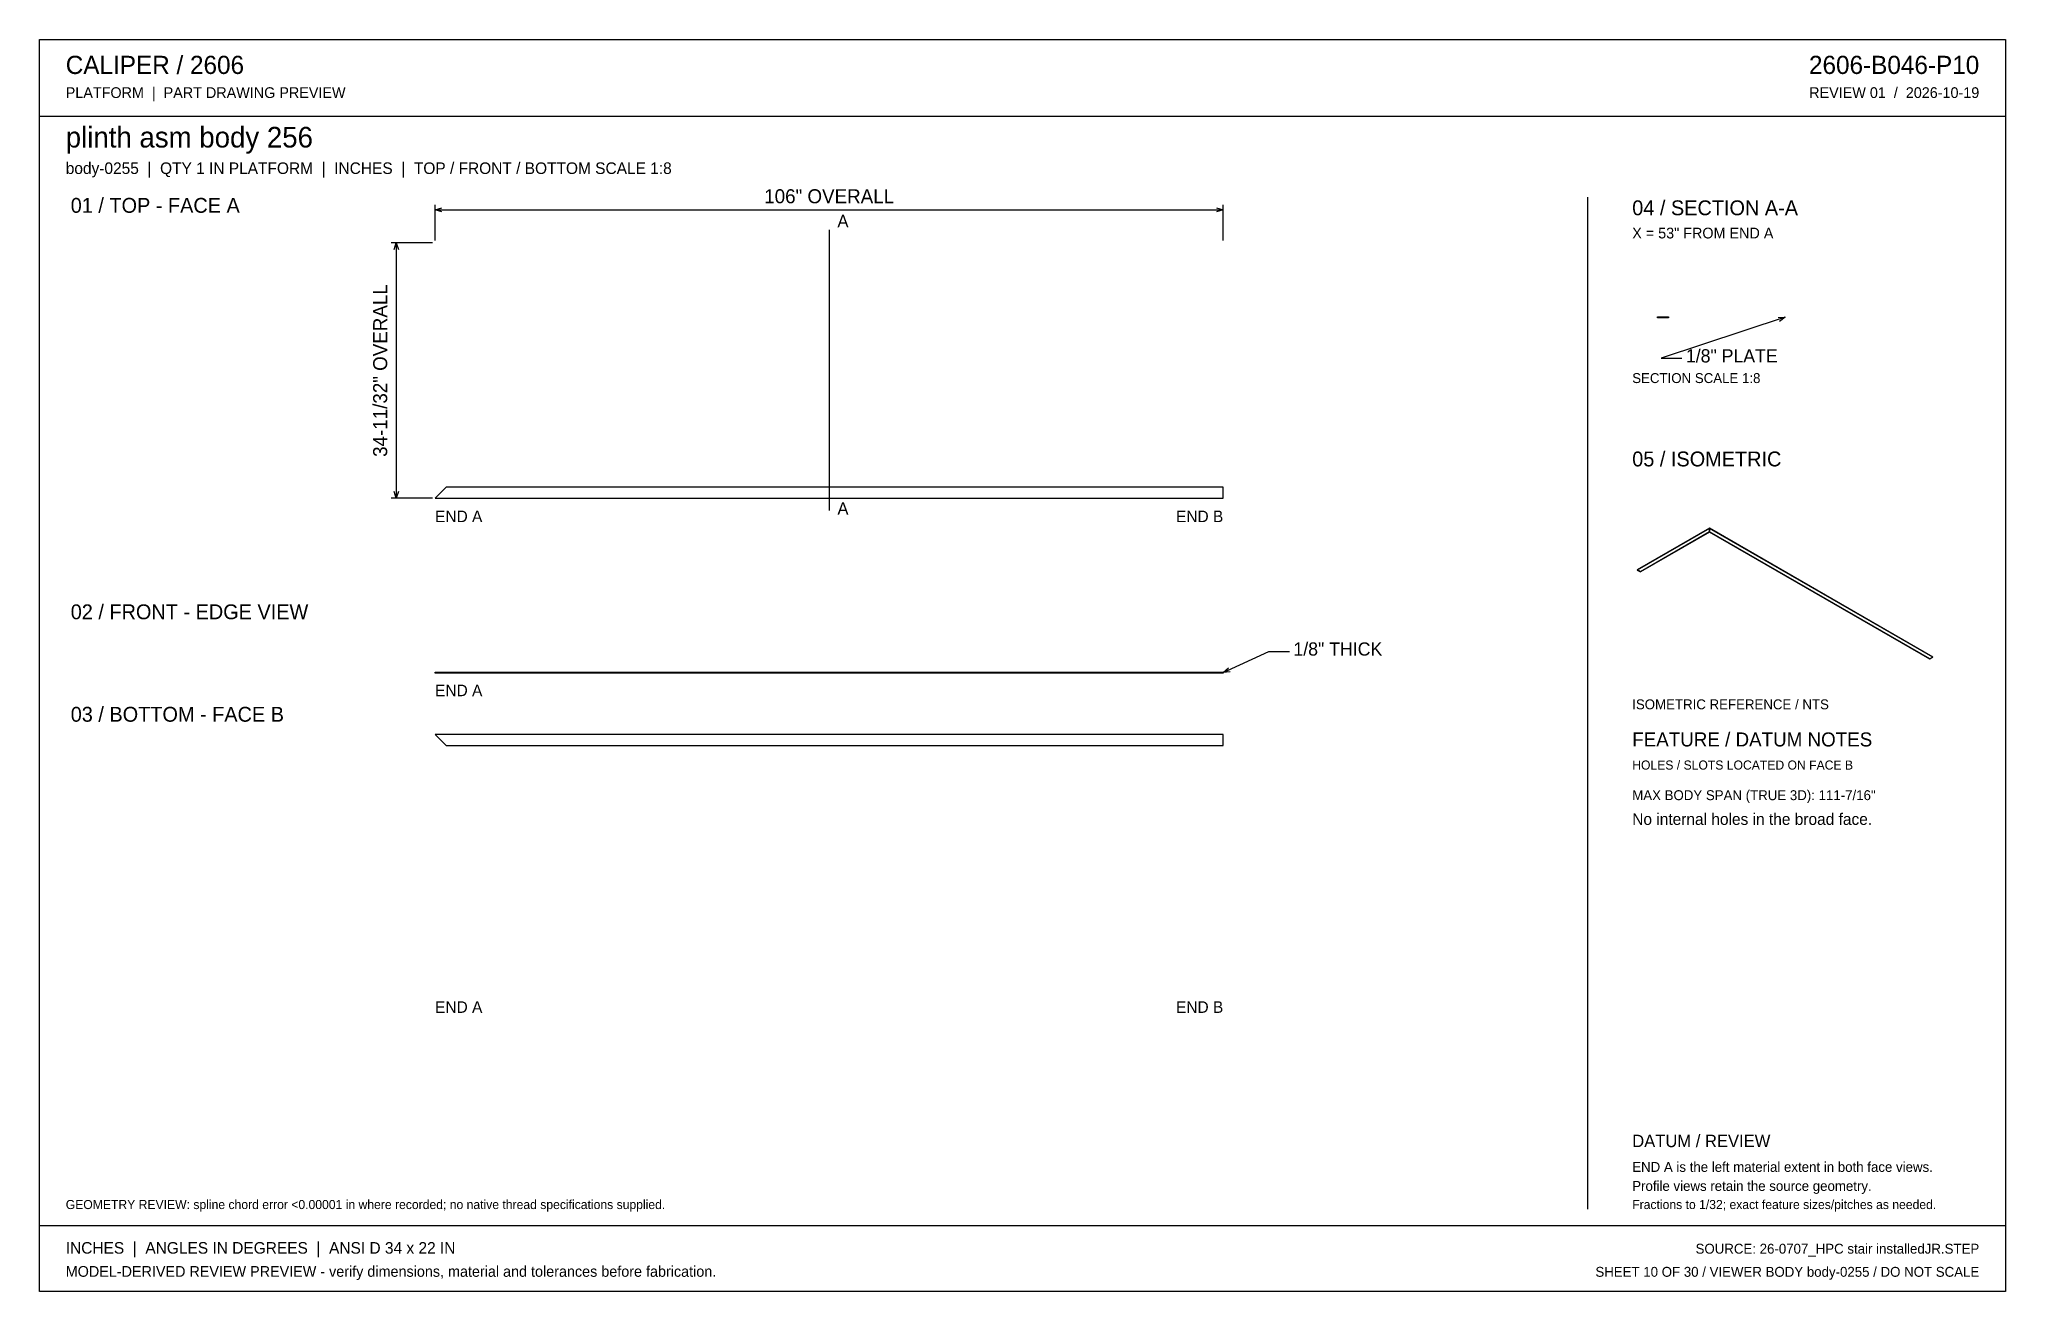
# Model space of a CAD drawing. Header units: inches. Extents: x 4 to 268, y 4 to 172.
import ezdxf
from ezdxf.enums import TextEntityAlignment as Align

# ---------------------------------------------------------------- set-up
doc = ezdxf.new("R2010")
doc.units = ezdxf.units.IN
doc.header["$MEASUREMENT"] = 0

msp = doc.modelspace()

# ---------------------------------------------------------------- linework, layer by layer
at = {"layer": 'ANNOTATION'}
for p, q in [((57, 145.17), (57, 149.95)), ((57, 149.28), (57.89, 149.56)), ((57, 149.28), (163, 149.28)), ((57.89, 149), (57, 149.28)), ((162.11, 149.56), (163, 149.28)), ((163, 149.28), (162.11, 149)), ((163, 145.17), (163, 149.95)), ((110, 146.61), (110, 108.83)), ((56.67, 144.84), (51.11, 144.84)), ((51.5, 143.95), (51.78, 144.84)), ((51.78, 144.84), (51.78, 110.5)), ((51.78, 144.84), (52.06, 143.95)), ((238.56, 134.83), (221.89, 129.32)), ((237.62, 134.81), (238.56, 134.83)), ((238.56, 134.83), (237.8, 134.28)), ((221.89, 129.32), (224.67, 129.32)), ((51.78, 110.5), (51.5, 111.39)), ((52.06, 111.39), (51.78, 110.5)), ((56.67, 110.5), (51.11, 110.5)), ((163, 87.05), (169.11, 89.89)), ((163, 87.05), (163.69, 87.68)), ((169.11, 89.89), (171.89, 89.89)), ((163.92, 87.17), (163, 87.05))]:
    msp.add_line(p, q, dxfattribs=at)
at = {"layer": 'OUTLINE'}
for p, q in [((3.78, 172.22), (268.22, 172.22)), ((3.78, 3.78), (3.78, 172.22)), ((268.22, 172.22), (268.22, 3.78)), ((3.78, 161.89), (268.22, 161.89)), ((212, 151), (212, 14.89)), ((221.39, 134.89), (222.89, 134.89)), ((221.39, 134.76), (221.39, 134.89)), ((221.72, 134.76), (221.85, 134.89)), ((222.61, 134.76), (222.73, 134.89)), ((222.89, 134.89), (222.89, 134.76)), ((222.89, 134.76), (221.39, 134.76)), ((58.5, 112), (57, 110.5)), ((163, 112), (58.5, 112)), ((163, 110.5), (163, 112)), ((57, 110.5), (163, 110.5)), ((228.4, 106.48), (218.67, 100.86)), ((228.4, 106.44), (218.67, 100.82)), ((228.4, 105.99), (219.09, 100.62)), ((228.4, 105.95), (219.09, 100.58)), ((258.44, 89.14), (228.4, 106.48)), ((228.4, 106.48), (228.4, 105.99)), ((228.4, 106.44), (228.4, 106.48)), ((258.44, 89.1), (228.4, 106.44)), ((228.4, 105.95), (228.4, 106.44)), ((228.4, 105.99), (228.4, 105.95)), ((258.02, 88.89), (228.4, 105.99)), ((258.02, 88.85), (228.4, 105.95)), ((218.67, 100.86), (218.67, 100.82)), ((219.09, 100.62), (218.67, 100.86)), ((218.67, 100.82), (219.09, 100.58)), ((219.09, 100.58), (219.09, 100.62)), ((258.02, 88.89), (258.44, 89.14)), ((258.44, 89.1), (258.02, 88.85)), ((258.02, 88.85), (258.02, 88.89)), ((258.44, 89.14), (258.44, 89.1)), ((57, 87.11), (163, 87.11)), ((57, 86.99), (57, 87.11)), ((163, 86.99), (57, 86.99)), ((163, 87.11), (163, 86.99)), ((163, 78.72), (57, 78.72)), ((57, 78.72), (58.5, 77.22)), ((58.5, 77.22), (163, 77.22)), ((163, 77.22), (163, 78.72)), ((3.78, 12.67), (268.22, 12.67)), ((268.22, 3.78), (3.78, 3.78))]:
    msp.add_line(p, q, dxfattribs=at)

# ---------------------------------------------------------------- texts
at = {"layer": 'ANNOTATION'}
for s, height, p in [('CALIPER / 2606', 2.4444, (7.33, 167.56)), ('PLATFORM  |  PART DRAWING PREVIEW', 1.4444, (7.33, 164.33)), ('plinth asm body 256', 2.7778, (7.33, 157.67)), ('body-0255  |  QTY 1 IN PLATFORM  |  INCHES  |  TOP / FRONT / BOTTOM SCALE 1:8', 1.5556, (7.33, 154.11)), ('01 / TOP - FACE A', 2, (8, 148.89)), ('A', 1.67, (111.11, 146.95)), ('04 / SECTION A-A', 2, (218, 148.56)), ('X = 53" FROM END A', 1.4444, (218, 145.44)), ('1/8" PLATE', 1.778, (225.22, 128.76)), ('SECTION SCALE 1:8', 1.3333, (218, 125.99)), ('05 / ISOMETRIC', 2, (218, 114.78)), ('END A', 1.556, (57, 107.28)), ('A', 1.67, (111.11, 108.28)), ('02 / FRONT - EDGE VIEW', 2, (8, 94.22)), ('1/8" THICK', 1.778, (172.44, 89.33)), ('END A', 1.556, (57, 83.87)), ('03 / BOTTOM - FACE B', 2, (8, 80.44)), ('ISOMETRIC REFERENCE / NTS', 1.3333, (218, 82.11)), ('FEATURE / DATUM NOTES', 1.8889, (218, 77.11)), ('HOLES / SLOTS LOCATED ON FACE B', 1.2222, (218, 74)), ('MAX BODY SPAN (TRUE 3D): 111-7/16"', 1.3333, (218, 69.89)), ('No internal holes in the broad face.', 1.5556, (218, 66.56)), ('END A', 1.556, (57, 41.28)), ('DATUM / REVIEW', 1.6667, (218, 23.22)), ('END A is the left material extent in both face views.', 1.3333, (218, 19.89)), ('Profile views retain the source geometry.', 1.3333, (218, 17.33)), ('GEOMETRY REVIEW: spline chord error <0.00001 in where recorded; no native thread specifications supplied.', 1.22222, (7.33, 14.89)), ('Fractions to 1/32; exact feature sizes/pitches as needed.', 1.2222, (218, 14.89)), ('INCHES  |  ANGLES IN DEGREES  |  ANSI D 34 x 22 IN', 1.5556, (7.33, 8.89)), ('MODEL-DERIVED REVIEW PREVIEW - verify dimensions, material and tolerances before fabrication.', 1.4444, (7.33, 5.78))]:
    msp.add_text(s, height=height, dxfattribs=at).set_placement(p)
for s, height, p in [('2606-B046-P10', 2.4444, (264.67, 167.56)), ('REVIEW 01  /  2026-10-19', 1.4444, (264.67, 164.33)), ('END B', 1.556, (163, 107.28)), ('END B', 1.556, (163, 41.28)), ('SOURCE: 26-0707_HPC stair installedJR.STEP', 1.3333, (264.67, 8.89)), ('SHEET 10 OF 30 / VIEWER BODY body-0255 / DO NOT SCALE', 1.3333, (264.67, 5.78))]:
    msp.add_text(s, height=height, dxfattribs=at).set_placement(p, align=Align.RIGHT)
msp.add_text('106" OVERALL', height=1.8889, dxfattribs=at).set_placement((110, 150.17), align=Align.CENTER)
msp.add_text('34-11/32" OVERALL', height=1.8889, rotation=90, dxfattribs=at).set_placement((50.56, 127.67), align=Align.CENTER)

doc.saveas('drawing.dxf')
